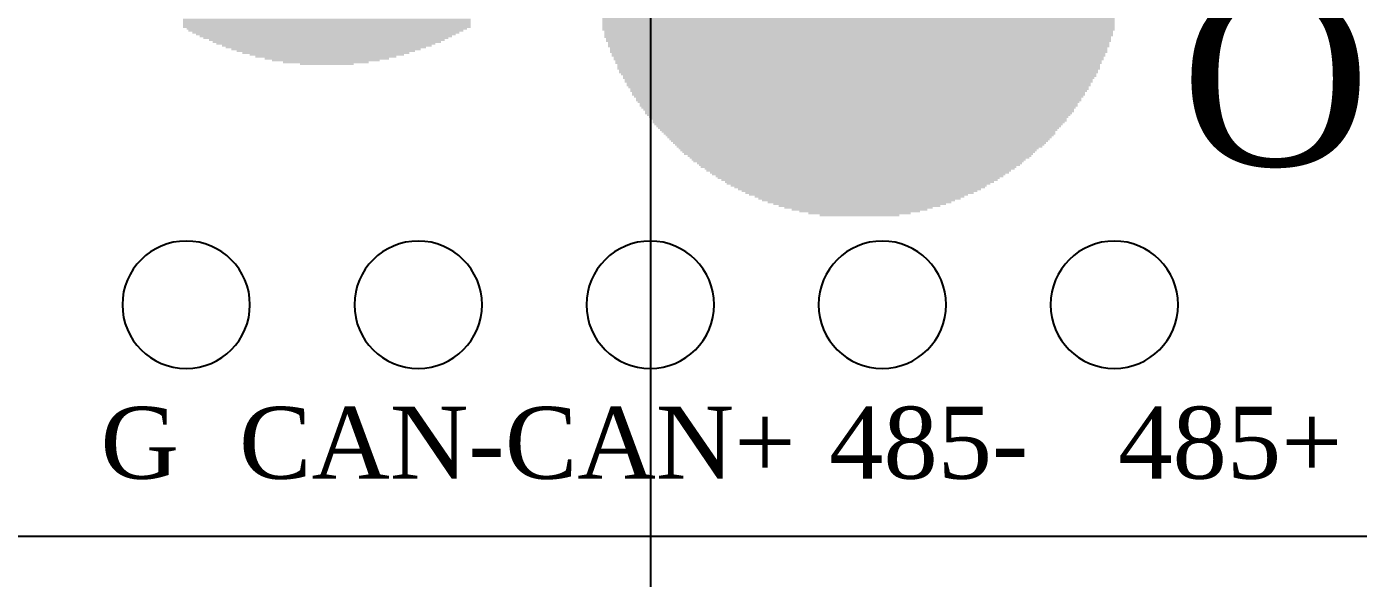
# Model space of a CAD drawing. Header units: millimetres. Extents: x 861 to 1253, y -31 to 249.
# Drawn here: x 1101.01 to 1122.87, y 93.65 to 102.72 of the extents above; entities that cross this region are included whole.
import ezdxf
from ezdxf.enums import TextEntityAlignment as Align

# ---------------------------------------------------------------- set-up
doc = ezdxf.new("R2010")
doc.units = ezdxf.units.MM
doc.header["$LTSCALE"] = 32.67
doc.header["$PDMODE"] = 3
doc.header["$PDSIZE"] = 0.3125
doc.layers.get('0').update_dxf_attribs({"linetype": 'CONTINUOUS'})
doc.layers.get('Defpoints').update_dxf_attribs({"linetype": 'CONTINUOUS'})
doc.layers.add('COMP_ART', color=7, linetype='CONTINUOUS')
doc.layers.add('尺寸標柱線', color=3, linetype='CONTINUOUS', lineweight=15)
doc.styles.get("Standard").update_dxf_attribs({"font": 'times.ttf', "width": 0.8})
doc.dimstyles.new('ISO-25(2)', dxfattribs={"dimtxt": 3, "dimasz": 2.5, "dimexe": 1, "dimexo": 1, "dimgap": 1, "dimtad": 1, "dimlfac": 0.666667, "dimdsep": 46, "dimtxsty": 'Standard', "dimcen": 2.5, "dimclrd": 3, "dimclre": 3, "dimclrt": 2, "dimadec": 0, "dimazin": 2, "dimtfac": 1, "dimtmove": 0, "dimatfit": 3, "dimfxl": 0, "dimarcsym": 0})

# ---------------------------------------------------------------- blocks, each defined once
blk = doc.blocks.new('ROUND_110')
blk.add_circle((0, 0), 0.0275)
blk = doc.blocks.new('*D272')
at = {"layer": 'Defpoints', "color": 0}
for p in [(1067.863, 98.152), (1081.176, 98.152), (1229.356, 94.342)]:
    blk.add_point(p, dxfattribs=at)
at = {"layer": '尺寸標柱線', "color": 3, "lineweight": -2}
blk.add_line((1080.176, 98.152), (1060.86, 98.152), dxfattribs=at)
at = {"layer": '尺寸標柱線', "color": 2, "insert": (1063.862, 100.682), "char_height": 3, "attachment_point": 5}
blk.add_mtext('2.54', dxfattribs=at)
blk = doc.blocks.new('*D273')
at = {"layer": 'Defpoints', "color": 0}
for p in [(1084.576, 94.752), (1229.356, 94.342), (1084.576, 80.077)]:
    blk.add_point(p, dxfattribs=at)
at = {"layer": '尺寸標柱線', "color": 3, "lineweight": -2}
blk.add_line((1084.576, 93.752), (1084.576, 71.39), dxfattribs=at)
at = {"layer": '尺寸標柱線', "color": 2, "insert": (1082.046, 75.233), "char_height": 3, "attachment_point": 5, "rotation": 90}
blk.add_mtext('96.52', dxfattribs=at)
blk = doc.blocks.new('*D274')
at = {"layer": 'Defpoints', "color": 0}
for p in [(1069.251, 124.776), (1107.852, 124.776), (1229.356, 94.342)]:
    blk.add_point(p, dxfattribs=at)
at = {"layer": '尺寸標柱線', "color": 3, "lineweight": -2}
blk.add_line((1106.852, 124.776), (1060.506, 124.776), dxfattribs=at)
at = {"layer": '尺寸標柱線', "color": 2, "insert": (1064.379, 127.306), "char_height": 3, "attachment_point": 5}
blk.add_mtext('20.29', dxfattribs=at)
blk = doc.blocks.new('*D275')
at = {"layer": 'Defpoints', "color": 0}
for p in [(1069.695, 161.076), (1107.852, 161.076), (1229.356, 94.342)]:
    blk.add_point(p, dxfattribs=at)
at = {"layer": '尺寸標柱線', "color": 3, "lineweight": -2}
blk.add_line((1106.852, 161.076), (1060.929, 161.076), dxfattribs=at)
at = {"layer": '尺寸標柱線', "color": 2, "insert": (1064.812, 163.606), "char_height": 3, "attachment_point": 5}
blk.add_mtext('44.49', dxfattribs=at)
blk = doc.blocks.new('*D276')
at = {"layer": 'Defpoints', "color": 0}
for p in [(1067.625, 170.542), (1090.701, 170.542), (1229.356, 94.342)]:
    blk.add_point(p, dxfattribs=at)
at = {"layer": '尺寸標柱線', "color": 3, "lineweight": -2}
blk.add_line((1089.701, 170.542), (1060.797, 170.542), dxfattribs=at)
at = {"layer": '尺寸標柱線', "color": 2, "insert": (1063.711, 173.072), "char_height": 3, "attachment_point": 5}
blk.add_mtext('50.8', dxfattribs=at)
blk = doc.blocks.new('*D277')
at = {"layer": 'Defpoints', "color": 0}
for p in [(1094.101, 182.289), (1094.101, 173.942), (1229.356, 94.342)]:
    blk.add_point(p, dxfattribs=at)
at = {"layer": '尺寸標柱線', "color": 3, "lineweight": -2}
blk.add_line((1094.101, 174.942), (1094.101, 190.965), dxfattribs=at)
at = {"layer": '尺寸標柱線', "color": 2, "insert": (1091.571, 187.127), "char_height": 3, "attachment_point": 5, "rotation": 90}
blk.add_mtext('90.17', dxfattribs=at)
blk = doc.blocks.new('*D278')
at = {"layer": 'Defpoints', "color": 0}
for p in [(1111.252, 182.109), (1111.252, 164.476), (1229.356, 94.342)]:
    blk.add_point(p, dxfattribs=at)
at = {"layer": '尺寸標柱線', "color": 3, "lineweight": -2}
blk.add_line((1111.252, 165.476), (1111.252, 190.828), dxfattribs=at)
at = {"layer": '尺寸標柱線', "color": 2, "insert": (1108.722, 186.968), "char_height": 3, "attachment_point": 5, "rotation": 90}
blk.add_mtext('78.74', dxfattribs=at)
blk = doc.blocks.new('*D280')
at = {"layer": 'Defpoints', "color": 0}
for p in [(1069.674, 147.682), (1126.896, 147.682), (1229.356, 94.342)]:
    blk.add_point(p, dxfattribs=at)
at = {"layer": '尺寸標柱線', "color": 3, "lineweight": -2}
blk.add_line((1125.896, 147.682), (1060.981, 147.682), dxfattribs=at)
at = {"layer": '尺寸標柱線', "color": 2, "insert": (1064.828, 150.212), "char_height": 3, "attachment_point": 5}
blk.add_mtext('35.56', dxfattribs=at)
blk = doc.blocks.new('*D281')
at = {"layer": 'Defpoints', "color": 0}
for p in [(1111.252, 121.376), (1229.356, 94.342), (1111.252, 79.742)]:
    blk.add_point(p, dxfattribs=at)
at = {"layer": '尺寸標柱線', "color": 3, "lineweight": -2}
blk.add_line((1111.252, 120.376), (1111.252, 71.023), dxfattribs=at)
at = {"layer": '尺寸標柱線', "color": 2, "insert": (1108.722, 74.883), "char_height": 3, "attachment_point": 5, "rotation": 90}
blk.add_mtext('78.74', dxfattribs=at)

msp = doc.modelspace()

# ---------------------------------------------------------------- linework, layer by layer
msp.add_line((1228.606, 94.342), (1081.516, 94.342))
at = {"color": 5}
for points in [[(1108.297, 102.777, 0.152, 0.152, 0), (1103.572, 102.777, 0.152, 0.152, 0)], [(1103.633, 102.747, 0.152, 0.152, 0), (1108.236, 102.747, 0.152, 0.152, 0)], [(1108.175, 102.716, 0.152, 0.152, 0), (1103.664, 102.716, 0.152, 0.152, 0)], [(1118.873, 102.793, 0.152, 0.152, 0), (1110.461, 102.793, 0.152, 0.152, 0)], [(1110.461, 102.762, 0.152, 0.152, 0), (1118.873, 102.762, 0.152, 0.152, 0)], [(1118.873, 102.732, 0.152, 0.152, 0), (1110.461, 102.732, 0.152, 0.152, 0)], [(1110.491, 102.701, 0.152, 0.152, 0), (1118.843, 102.701, 0.152, 0.152, 0)], [(1103.725, 102.686, 0.152, 0.152, 0), (1108.114, 102.686, 0.152, 0.152, 0)], [(1108.053, 102.655, 0.152, 0.152, 0), (1103.786, 102.655, 0.152, 0.152, 0)], [(1103.847, 102.625, 0.152, 0.152, 0), (1107.992, 102.625, 0.152, 0.152, 0)], [(1107.931, 102.594, 0.152, 0.152, 0), (1103.908, 102.594, 0.152, 0.152, 0)], [(1103.999, 102.564, 0.152, 0.152, 0), (1107.87, 102.564, 0.152, 0.152, 0)], [(1107.809, 102.533, 0.152, 0.152, 0), (1104.06, 102.533, 0.152, 0.152, 0)], [(1104.121, 102.503, 0.152, 0.152, 0), (1107.718, 102.503, 0.152, 0.152, 0)], [(1118.843, 102.671, 0.152, 0.152, 0), (1110.491, 102.671, 0.152, 0.152, 0)], [(1110.491, 102.64, 0.152, 0.152, 0), (1118.843, 102.64, 0.152, 0.152, 0)], [(1118.812, 102.61, 0.152, 0.152, 0), (1110.491, 102.61, 0.152, 0.152, 0)], [(1110.522, 102.579, 0.152, 0.152, 0), (1118.812, 102.579, 0.152, 0.152, 0)], [(1118.812, 102.549, 0.152, 0.152, 0), (1110.522, 102.549, 0.152, 0.152, 0)], [(1110.552, 102.518, 0.152, 0.152, 0), (1118.782, 102.518, 0.152, 0.152, 0)], [(1118.782, 102.488, 0.152, 0.152, 0), (1110.552, 102.488, 0.152, 0.152, 0)], [(1107.657, 102.473, 0.152, 0.152, 0), (1104.213, 102.473, 0.152, 0.152, 0)], [(1104.274, 102.442, 0.152, 0.152, 0), (1107.565, 102.442, 0.152, 0.152, 0)], [(1107.474, 102.412, 0.152, 0.152, 0), (1104.365, 102.412, 0.152, 0.152, 0)], [(1104.456, 102.381, 0.152, 0.152, 0), (1107.382, 102.381, 0.152, 0.152, 0)], [(1107.291, 102.351, 0.152, 0.152, 0), (1104.548, 102.351, 0.152, 0.152, 0)], [(1104.67, 102.32, 0.152, 0.152, 0), (1107.2, 102.32, 0.152, 0.152, 0)], [(1107.078, 102.29, 0.152, 0.152, 0), (1104.761, 102.29, 0.152, 0.152, 0)], [(1110.552, 102.457, 0.152, 0.152, 0), (1118.782, 102.457, 0.152, 0.152, 0)], [(1118.752, 102.427, 0.152, 0.152, 0), (1110.583, 102.427, 0.152, 0.152, 0)], [(1110.583, 102.396, 0.152, 0.152, 0), (1118.752, 102.396, 0.152, 0.152, 0)], [(1118.752, 102.366, 0.152, 0.152, 0), (1110.583, 102.366, 0.152, 0.152, 0)], [(1110.613, 102.335, 0.152, 0.152, 0), (1118.721, 102.335, 0.152, 0.152, 0)], [(1118.721, 102.305, 0.152, 0.152, 0), (1110.613, 102.305, 0.152, 0.152, 0)], [(1110.644, 102.274, 0.152, 0.152, 0), (1118.691, 102.274, 0.152, 0.152, 0)], [(1104.914, 102.259, 0.152, 0.152, 0), (1106.956, 102.259, 0.152, 0.152, 0)], [(1106.803, 102.229, 0.152, 0.152, 0), (1105.036, 102.229, 0.152, 0.152, 0)], [(1105.218, 102.198, 0.152, 0.152, 0), (1106.62, 102.198, 0.152, 0.152, 0)], [(1106.377, 102.168, 0.152, 0.152, 0), (1105.493, 102.168, 0.152, 0.152, 0)], [(1118.691, 102.244, 0.152, 0.152, 0), (1110.644, 102.244, 0.152, 0.152, 0)], [(1110.674, 102.213, 0.152, 0.152, 0), (1118.66, 102.213, 0.152, 0.152, 0)], [(1118.66, 102.183, 0.152, 0.152, 0), (1110.674, 102.183, 0.152, 0.152, 0)], [(1110.705, 102.152, 0.152, 0.152, 0), (1118.63, 102.152, 0.152, 0.152, 0)], [(1118.63, 102.122, 0.152, 0.152, 0), (1110.705, 102.122, 0.152, 0.152, 0)], [(1110.705, 102.092, 0.152, 0.152, 0), (1118.63, 102.092, 0.152, 0.152, 0)], [(1118.599, 102.061, 0.152, 0.152, 0), (1110.735, 102.061, 0.152, 0.152, 0)], [(1110.735, 102.031, 0.152, 0.152, 0), (1118.599, 102.031, 0.152, 0.152, 0)], [(1118.569, 102, 0.152, 0.152, 0), (1110.766, 102, 0.152, 0.152, 0)], [(1110.796, 101.97, 0.152, 0.152, 0), (1118.569, 101.97, 0.152, 0.152, 0)], [(1118.538, 101.939, 0.152, 0.152, 0), (1110.796, 101.939, 0.152, 0.152, 0)], [(1110.827, 101.909, 0.152, 0.152, 0), (1118.508, 101.909, 0.152, 0.152, 0)], [(1118.508, 101.878, 0.152, 0.152, 0), (1110.827, 101.878, 0.152, 0.152, 0)], [(1110.857, 101.848, 0.152, 0.152, 0), (1118.477, 101.848, 0.152, 0.152, 0)], [(1118.477, 101.817, 0.152, 0.152, 0), (1110.857, 101.817, 0.152, 0.152, 0)], [(1110.888, 101.787, 0.152, 0.152, 0), (1118.447, 101.787, 0.152, 0.152, 0)], [(1118.447, 101.756, 0.152, 0.152, 0), (1110.918, 101.756, 0.152, 0.152, 0)], [(1110.918, 101.726, 0.152, 0.152, 0), (1118.416, 101.726, 0.152, 0.152, 0)], [(1118.386, 101.695, 0.152, 0.152, 0), (1110.949, 101.695, 0.152, 0.152, 0)], [(1110.949, 101.665, 0.152, 0.152, 0), (1118.386, 101.665, 0.152, 0.152, 0)], [(1118.355, 101.634, 0.152, 0.152, 0), (1110.979, 101.634, 0.152, 0.152, 0)], [(1111.01, 101.604, 0.152, 0.152, 0), (1118.325, 101.604, 0.152, 0.152, 0)], [(1118.325, 101.573, 0.152, 0.152, 0), (1111.01, 101.573, 0.152, 0.152, 0)], [(1111.04, 101.543, 0.152, 0.152, 0), (1118.294, 101.543, 0.152, 0.152, 0)], [(1118.264, 101.512, 0.152, 0.152, 0), (1111.071, 101.512, 0.152, 0.152, 0)], [(1111.071, 101.482, 0.152, 0.152, 0), (1118.264, 101.482, 0.152, 0.152, 0)], [(1118.233, 101.451, 0.152, 0.152, 0), (1111.101, 101.451, 0.152, 0.152, 0)], [(1111.132, 101.421, 0.152, 0.152, 0), (1118.203, 101.421, 0.152, 0.152, 0)], [(1118.203, 101.39, 0.152, 0.152, 0), (1111.162, 101.39, 0.152, 0.152, 0)], [(1111.162, 101.36, 0.152, 0.152, 0), (1118.172, 101.36, 0.152, 0.152, 0)], [(1118.142, 101.33, 0.152, 0.152, 0), (1111.192, 101.33, 0.152, 0.152, 0)], [(1111.223, 101.299, 0.152, 0.152, 0), (1118.111, 101.299, 0.152, 0.152, 0)], [(1118.081, 101.269, 0.152, 0.152, 0), (1111.253, 101.269, 0.152, 0.152, 0)], [(1111.284, 101.238, 0.152, 0.152, 0), (1118.081, 101.238, 0.152, 0.152, 0)], [(1118.05, 101.208, 0.152, 0.152, 0), (1111.284, 101.208, 0.152, 0.152, 0)], [(1111.314, 101.177, 0.152, 0.152, 0), (1118.02, 101.177, 0.152, 0.152, 0)], [(1117.99, 101.147, 0.152, 0.152, 0), (1111.345, 101.147, 0.152, 0.152, 0)], [(1111.375, 101.116, 0.152, 0.152, 0), (1117.959, 101.116, 0.152, 0.152, 0)], [(1117.929, 101.086, 0.152, 0.152, 0), (1111.406, 101.086, 0.152, 0.152, 0)], [(1111.436, 101.055, 0.152, 0.152, 0), (1117.898, 101.055, 0.152, 0.152, 0)], [(1117.898, 101.025, 0.152, 0.152, 0), (1111.467, 101.025, 0.152, 0.152, 0)], [(1111.497, 100.994, 0.152, 0.152, 0), (1117.868, 100.994, 0.152, 0.152, 0)], [(1117.837, 100.964, 0.152, 0.152, 0), (1111.528, 100.964, 0.152, 0.152, 0)], [(1111.558, 100.933, 0.152, 0.152, 0), (1117.807, 100.933, 0.152, 0.152, 0)], [(1117.776, 100.903, 0.152, 0.152, 0), (1111.589, 100.903, 0.152, 0.152, 0)], [(1111.619, 100.872, 0.152, 0.152, 0), (1117.746, 100.872, 0.152, 0.152, 0)], [(1117.715, 100.842, 0.152, 0.152, 0), (1111.65, 100.842, 0.152, 0.152, 0)], [(1111.68, 100.811, 0.152, 0.152, 0), (1117.685, 100.811, 0.152, 0.152, 0)], [(1117.624, 100.781, 0.152, 0.152, 0), (1111.711, 100.781, 0.152, 0.152, 0)], [(1111.741, 100.75, 0.152, 0.152, 0), (1117.593, 100.75, 0.152, 0.152, 0)], [(1117.563, 100.72, 0.152, 0.152, 0), (1111.772, 100.72, 0.152, 0.152, 0)], [(1111.802, 100.689, 0.152, 0.152, 0), (1117.532, 100.689, 0.152, 0.152, 0)], [(1117.502, 100.659, 0.152, 0.152, 0), (1111.863, 100.659, 0.152, 0.152, 0)], [(1111.894, 100.628, 0.152, 0.152, 0), (1117.471, 100.628, 0.152, 0.152, 0)], [(1117.41, 100.598, 0.152, 0.152, 0), (1111.924, 100.598, 0.152, 0.152, 0)], [(1111.954, 100.568, 0.152, 0.152, 0), (1117.38, 100.568, 0.152, 0.152, 0)], [(1117.349, 100.537, 0.152, 0.152, 0), (1112.015, 100.537, 0.152, 0.152, 0)], [(1112.046, 100.507, 0.152, 0.152, 0), (1117.319, 100.507, 0.152, 0.152, 0)], [(1117.258, 100.476, 0.152, 0.152, 0), (1112.076, 100.476, 0.152, 0.152, 0)], [(1112.137, 100.446, 0.152, 0.152, 0), (1117.228, 100.446, 0.152, 0.152, 0)], [(1117.167, 100.415, 0.152, 0.152, 0), (1112.168, 100.415, 0.152, 0.152, 0)], [(1112.229, 100.385, 0.152, 0.152, 0), (1117.136, 100.385, 0.152, 0.152, 0)], [(1117.075, 100.354, 0.152, 0.152, 0), (1112.259, 100.354, 0.152, 0.152, 0)], [(1112.32, 100.324, 0.152, 0.152, 0), (1117.045, 100.324, 0.152, 0.152, 0)], [(1116.984, 100.293, 0.152, 0.152, 0), (1112.351, 100.293, 0.152, 0.152, 0)], [(1112.412, 100.263, 0.152, 0.152, 0), (1116.953, 100.263, 0.152, 0.152, 0)], [(1116.892, 100.232, 0.152, 0.152, 0), (1112.473, 100.232, 0.152, 0.152, 0)], [(1112.503, 100.202, 0.152, 0.152, 0), (1116.831, 100.202, 0.152, 0.152, 0)], [(1116.77, 100.171, 0.152, 0.152, 0), (1112.564, 100.171, 0.152, 0.152, 0)], [(1112.625, 100.141, 0.152, 0.152, 0), (1116.74, 100.141, 0.152, 0.152, 0)], [(1116.679, 100.11, 0.152, 0.152, 0), (1112.686, 100.11, 0.152, 0.152, 0)], [(1112.747, 100.08, 0.152, 0.152, 0), (1116.618, 100.08, 0.152, 0.152, 0)], [(1116.557, 100.049, 0.152, 0.152, 0), (1112.808, 100.049, 0.152, 0.152, 0)], [(1112.869, 100.019, 0.152, 0.152, 0), (1116.466, 100.019, 0.152, 0.152, 0)], [(1116.405, 99.988, 0.152, 0.152, 0), (1112.96, 99.988, 0.152, 0.152, 0)], [(1113.021, 99.958, 0.152, 0.152, 0), (1116.344, 99.958, 0.152, 0.152, 0)], [(1116.252, 99.927, 0.152, 0.152, 0), (1113.082, 99.927, 0.152, 0.152, 0)], [(1113.174, 99.897, 0.152, 0.152, 0), (1116.191, 99.897, 0.152, 0.152, 0)], [(1116.1, 99.866, 0.152, 0.152, 0), (1113.265, 99.866, 0.152, 0.152, 0)], [(1113.357, 99.836, 0.152, 0.152, 0), (1116.008, 99.836, 0.152, 0.152, 0)], [(1115.886, 99.806, 0.152, 0.152, 0), (1113.448, 99.806, 0.152, 0.152, 0)], [(1113.57, 99.775, 0.152, 0.152, 0), (1115.795, 99.775, 0.152, 0.152, 0)], [(1115.673, 99.745, 0.152, 0.152, 0), (1113.692, 99.745, 0.152, 0.152, 0)], [(1113.844, 99.714, 0.152, 0.152, 0), (1115.521, 99.714, 0.152, 0.152, 0)], [(1115.338, 99.684, 0.152, 0.152, 0), (1114.027, 99.684, 0.152, 0.152, 0)]]:
    msp.add_lwpolyline(points, format="xyseb", dxfattribs=at)

# ---------------------------------------------------------------- block references
at = {"layer": 'COMP_ART', "xscale": -38.09999999999999, "yscale": 38.09999999999999, "zscale": 38.09999999999999, "rotation": 270}
for p in [(1103.626, 98.152), (1107.436, 98.152), (1111.246, 98.152), (1115.056, 98.152), (1118.866, 98.152)]:
    msp.add_blockref('ROUND_110', p, dxfattribs=at)

# ---------------------------------------------------------------- texts
at = {"color": 5}
msp.add_text('ONE', height=2.8575, dxfattribs=at).set_placement((1124.39, 100.438), align=Align.CENTER)
for s, height, p in [('G', 1.181, (1102.864, 95.294)), ('CAN-', 1.1811, (1106.674, 95.294)), ('CAN+', 1.1811, (1111.246, 95.294)), ('485-', 1.1811, (1115.818, 95.294)), ('485+', 1.1811, (1120.771, 95.294))]:
    msp.add_text(s, height=height).set_placement(p, align=Align.CENTER)

# ---------------------------------------------------------------- dimensions: what is measured, and where the dimension line sits
at = {"layer": '尺寸標柱線'}
for feature_location, offset, dtype, picture, middle in [((1094.101, 173.942), (0, 8.348), 1, '*D277', (1091.571, 187.127)), ((1111.252, 164.476), (0, 17.633), 1, '*D278', (1108.722, 186.968)), ((1090.701, 170.542), (-23.076, 0), 0, '*D276', (1063.711, 173.072)), ((1107.852, 161.076), (-38.157, 0), 0, '*D275', (1064.812, 163.606)), ((1126.896, 147.682), (-57.222, 0), 0, '*D280', (1064.828, 150.212)), ((1107.852, 124.776), (-38.601, 0), 0, '*D274', (1064.379, 127.306)), ((1111.252, 121.376), (0, -41.633), 1, '*D281', (1108.722, 74.883)), ((1081.176, 98.152), (-13.313, 0), 0, '*D272', (1063.862, 100.682)), ((1084.576, 94.752), (0, -14.675), 1, '*D273', (1082.046, 75.233))]:
    dim = msp.add_ordinate_dim(feature_location=feature_location, offset=offset, dtype=dtype, origin=(1229.356, 94.342), dimstyle='ISO-25(2)', dxfattribs=at)
    dim.commit()
    dim.dimension.update_dxf_attribs({"geometry": picture, "text_midpoint": middle})

doc.saveas('drawing.dxf')
